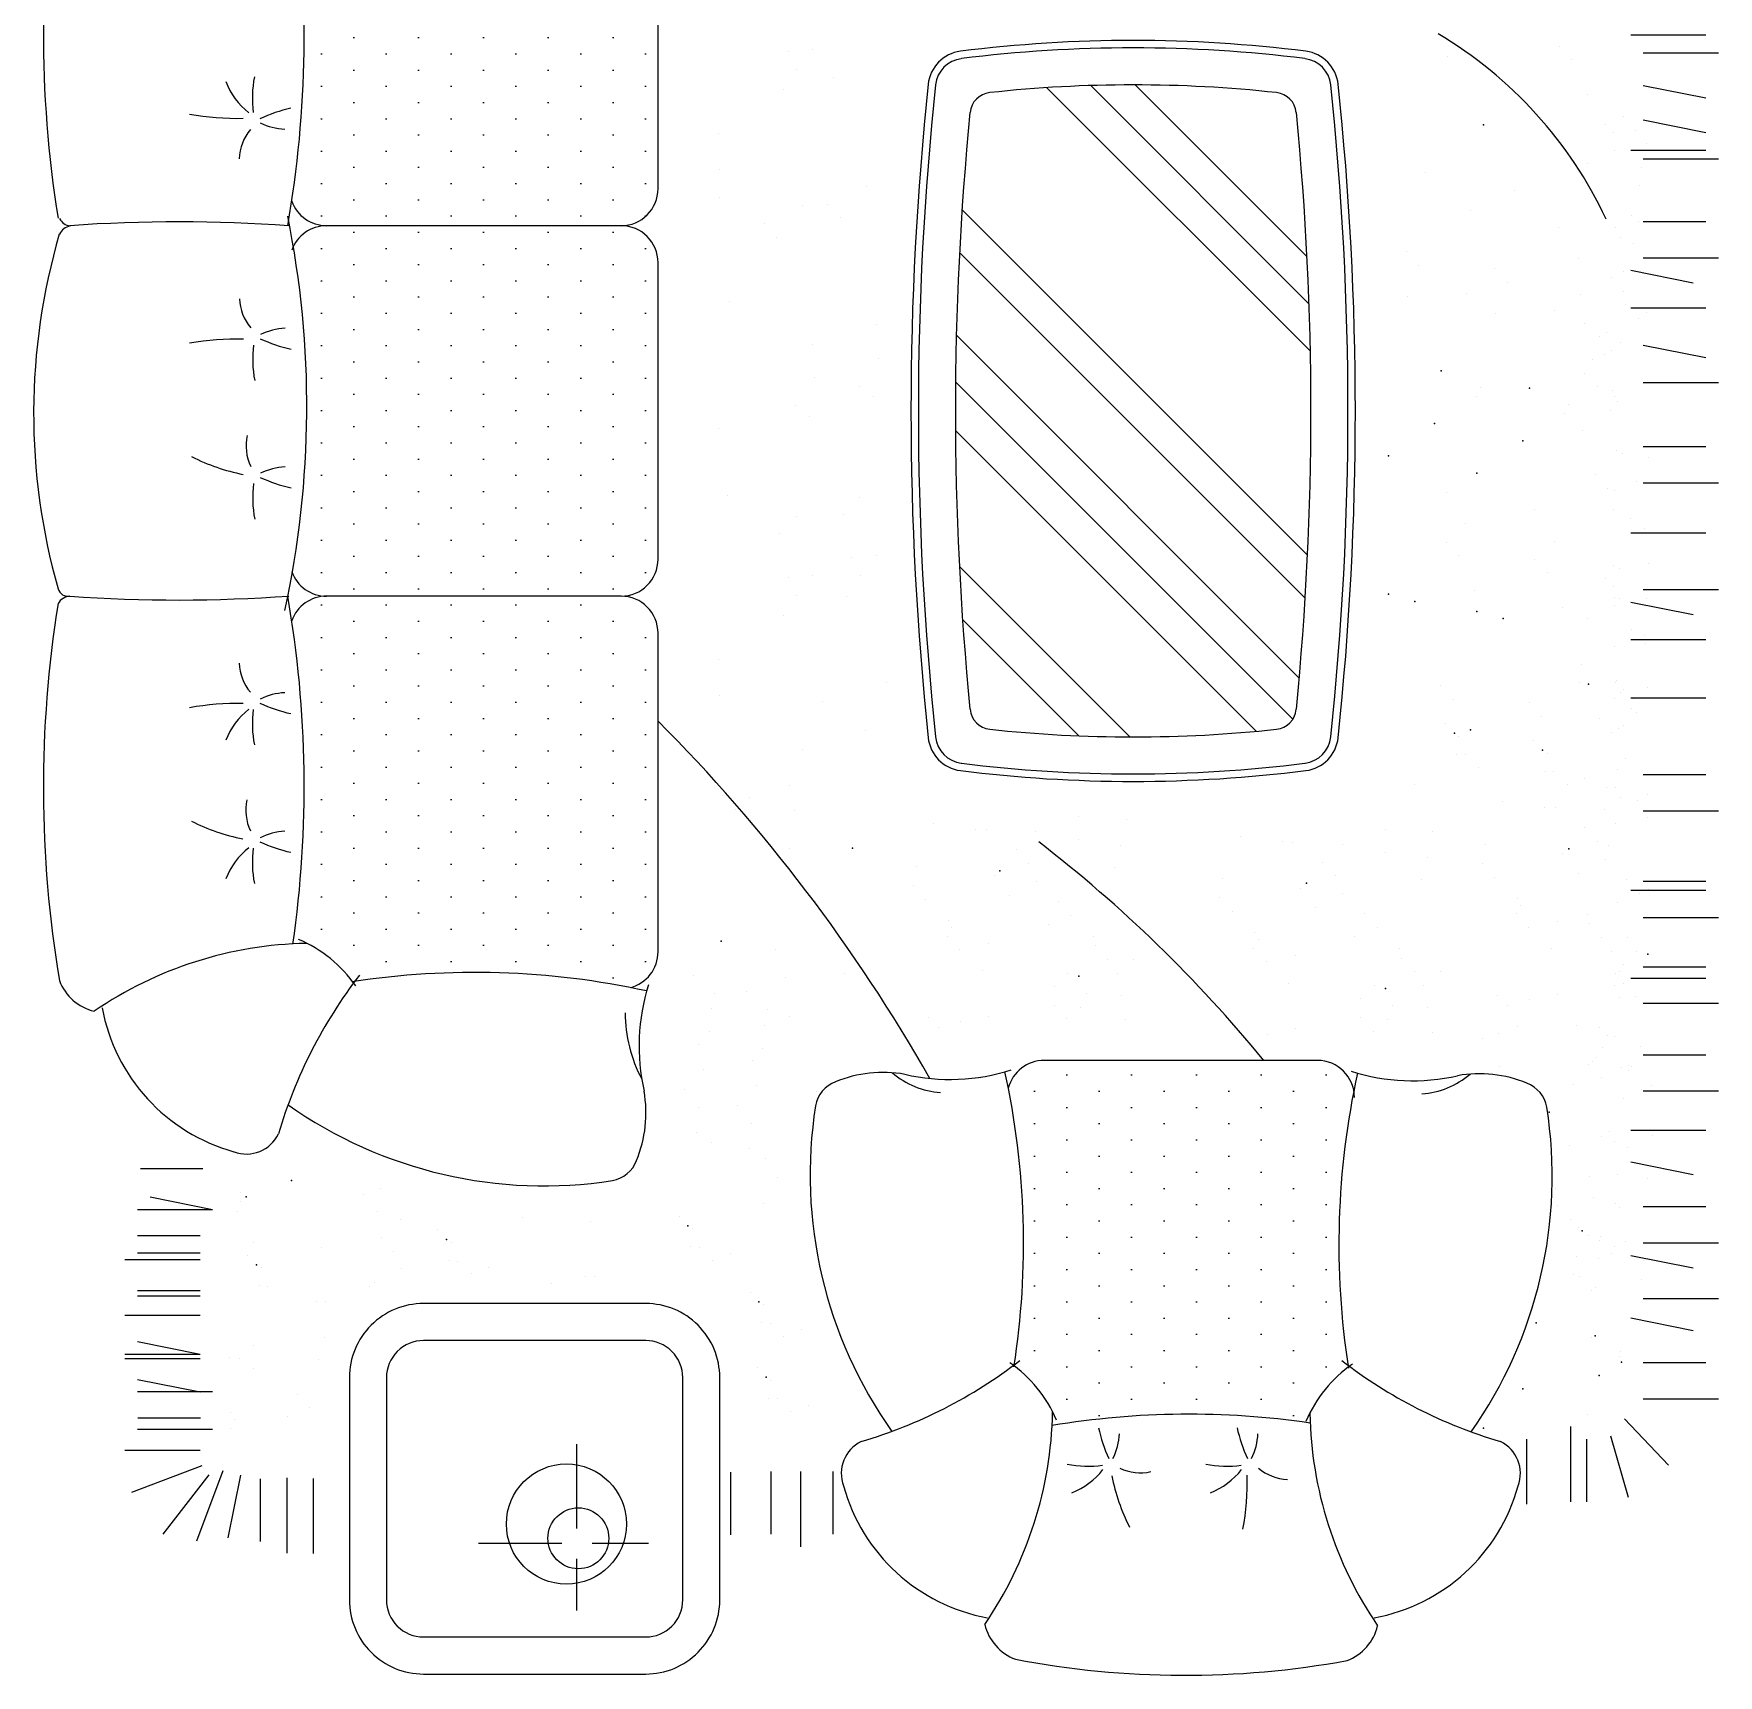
# Model space of a CAD drawing. Header units: inches. Extents: x -0.4 to 42.1, y 14 to 38.8.
# Drawn here: x 34.469 to 36.743, y 24.097 to 26.313 of the extents above; entities that cross this region are included whole.
import ezdxf

# ---------------------------------------------------------------- set-up
doc = ezdxf.new("R2010")
doc.units = ezdxf.units.IN
doc.header["$MEASUREMENT"] = 0
doc.layers.add('02', color=2, linetype='Continuous')
doc.layers.add('4', color=4, linetype='Continuous')
pattern_1 = [(90, (-46.736755, 188.270063), (-0.04375, 0.021875), [0, -0.04375])]

msp = doc.modelspace()

# ---------------------------------------------------------------- hatches: boundary and pattern name
at = {"layer": '4'}
h = msp.add_hatch(dxfattribs=at)
h.set_pattern_fill('DOTS', color=256, scale=0.7, angle=90, style=0)
h.set_pattern_definition(pattern_1)
h.paths.add_polyline_path([(34.864, 26.0538, -0.316999), (34.8169, 26.0869, 0.068008), (34.823, 26.4894, -0.027131), (34.9347, 26.5693, 0.078924), (35.2739, 26.582, -0.342623), (35.3115, 26.5336), (35.3115, 26.1038, -0.414214), (35.2615, 26.0538)])
h = msp.add_hatch(dxfattribs=at)
h.set_pattern_fill('DOTS', color=256, scale=0.7, angle=90, style=0)
h.set_pattern_definition(pattern_1)
h.paths.add_polyline_path([(34.8176, 25.5853, 0.307499), (34.864, 25.5538), (35.2615, 25.5538, 0.414214), (35.3115, 25.6038), (35.3115, 26.0038, 0.414214), (35.2615, 26.0538), (34.864, 26.0538, 0.286991), (34.8191, 26.0256, -0.086069)])
h = msp.add_hatch(dxfattribs=at)
h.set_pattern_fill('DOTS', color=256, scale=0.7, angle=90, style=0)
h.set_pattern_definition(pattern_1)
h.paths.add_polyline_path([(34.864, 25.5538, 0.316999), (34.8169, 25.5206, -0.068008), (34.823, 25.1181, 0.027131), (34.9347, 25.0382, -0.078924), (35.2739, 25.0255, 0.342623), (35.3115, 25.0739), (35.3115, 25.5038, 0.414214), (35.2615, 25.5538)])
h = msp.add_hatch(dxfattribs=at)
h.set_pattern_fill('DOTS', color=256, scale=0.7, angle=90, style=0)
h.set_pattern_definition(pattern_1)
h.paths.add_polyline_path([(35.8328, 24.9273, 0.342623), (35.7844, 24.8897, -0.08168), (35.7956, 24.5387, 0.09991), (35.8692, 24.4383, -0.066281), (36.1669, 24.4411, 0.094781), (36.2394, 24.5407, -0.080442), (36.2508, 24.8864, 0.361551), (36.2016, 24.9273)])

# ---------------------------------------------------------------- linework, layer by layer
at = {"layer": '02'}
for p, q in [((35.3115, 26.1038), (35.3115, 26.5336)), ((36.726, 26.3107), (36.6246, 26.3107)), ((36.7429, 26.2865), (36.6415, 26.2865)), ((36.1921, 25.8843), (35.8364, 26.24)), ((36.1904, 25.948), (35.8956, 26.2428)), ((36.1877, 26.0118), (35.9557, 26.2438)), ((36.726, 26.2257), (36.6415, 26.2426)), ((36.726, 26.1791), (36.6415, 26.196)), ((36.726, 26.1551), (36.6246, 26.1551)), ((36.6461, 26.1651), (36.6461, 26.1651)), ((36.7429, 26.1436), (36.6415, 26.1436)), ((36.1883, 25.6089), (35.7219, 26.0753)), ((35.2615, 26.0538), (34.864, 26.0538)), ((36.726, 26.0591), (36.6415, 26.0591)), ((35.3115, 25.6038), (35.3115, 26.0038)), ((36.1852, 25.551), (35.7185, 26.0177)), ((36.7429, 26.0101), (36.6415, 26.0101)), ((36.7091, 25.9763), (36.6246, 25.9932)), ((36.726, 25.9425), (36.6246, 25.9425)), ((36.6455, 25.9367), (36.6455, 25.9367)), ((35.6066, 25.9198), (35.6066, 25.9198)), ((36.1771, 25.4432), (35.7142, 25.9062)), ((36.726, 25.8754), (36.6415, 25.8923)), ((35.6088, 25.8751), (35.6088, 25.8751)), ((36.1685, 25.3877), (35.7131, 25.8431)), ((36.7429, 25.8416), (36.6415, 25.8416)), ((36.119, 25.3714), (35.713, 25.7774)), ((36.726, 25.7554), (36.6415, 25.7554)), ((36.6482, 25.7413), (36.6482, 25.7413)), ((36.7429, 25.7064), (36.6415, 25.7064)), ((36.726, 25.6388), (36.6246, 25.6388)), ((36.6435, 25.6446), (36.6435, 25.6446)), ((35.606, 25.6084), (35.606, 25.6084)), ((35.9482, 25.3638), (35.7183, 25.5937)), ((36.6482, 25.5973), (36.6482, 25.5973)), ((35.2615, 25.5538), (34.864, 25.5538)), ((36.7091, 25.5285), (36.6246, 25.5454)), ((36.7429, 25.5623), (36.6415, 25.5623)), ((36.6461, 25.5512), (36.6461, 25.5512)), ((35.8794, 25.3653), (35.7225, 25.5222)), ((35.3115, 25.0739), (35.3115, 25.5038)), ((36.6435, 25.5005), (36.6435, 25.5005)), ((36.726, 25.4947), (36.6246, 25.4947)), ((36.6449, 25.4895), (36.6449, 25.4895)), ((35.6198, 25.4378), (35.6198, 25.4378)), ((36.6476, 25.4299), (36.6476, 25.4299)), ((35.3949, 25.42), (35.3949, 25.42)), ((35.5337, 25.4113), (35.5337, 25.4113)), ((36.726, 25.4161), (36.6246, 25.4161)), ((35.5921, 25.3729), (35.5921, 25.3729)), ((35.5061, 25.3464), (35.5061, 25.3464)), ((35.4896, 25.2984), (35.4896, 25.2984)), ((36.726, 25.3126), (36.6415, 25.3126)), ((35.3987, 25.2849), (35.3987, 25.2849)), ((35.4348, 25.2824), (35.4348, 25.2824)), ((36.6476, 25.2859), (36.6476, 25.2859)), ((35.4156, 25.2664), (35.4156, 25.2664)), ((35.4954, 25.2651), (35.4954, 25.2651)), ((36.7429, 25.2635), (36.6415, 25.2635)), ((36.6474, 25.2546), (36.6474, 25.2546)), ((35.4885, 25.2131), (35.4885, 25.2131)), ((35.5068, 25.1669), (35.5068, 25.1669)), ((36.726, 25.1566), (36.6246, 25.1566)), ((36.726, 25.1685), (36.6415, 25.1685)), ((36.6482, 25.1579), (36.6482, 25.1579)), ((35.524, 25.1412), (35.524, 25.1412)), ((36.2653, 25.1249), (36.2653, 25.1249)), ((36.7429, 25.1195), (36.6415, 25.1195)), ((35.5631, 25.0442), (35.5631, 25.0442)), ((36.726, 25.0531), (36.6415, 25.0531)), ((36.2786, 25.0278), (36.2786, 25.0278)), ((36.726, 25.038), (36.6246, 25.038)), ((36.7429, 25.0041), (36.6415, 25.0041)), ((36.1042, 24.9545), (36.1042, 24.9545)), ((36.2768, 24.9667), (36.2768, 24.9667)), ((36.2016, 24.9273), (35.8328, 24.9273)), ((36.726, 24.9345), (36.6415, 24.9345)), ((35.5768, 24.9045), (35.5768, 24.9045)), ((36.4478, 24.9196), (36.4478, 24.9196)), ((35.5252, 24.8854), (35.5252, 24.8854)), ((36.7429, 24.8855), (36.6415, 24.8855)), ((36.726, 24.8327), (36.6246, 24.8327)), ((36.7091, 24.7728), (36.6246, 24.7897)), ((34.6126, 24.7813), (34.6971, 24.7813)), ((34.7483, 24.7494), (34.7483, 24.7494)), ((34.9135, 24.7467), (34.9135, 24.7467)), ((34.9374, 24.755), (34.9374, 24.755)), ((34.6087, 24.7261), (34.7101, 24.7261)), ((34.6256, 24.7431), (34.7101, 24.7262)), ((36.726, 24.7295), (36.6415, 24.7295)), ((35.34, 24.7171), (35.34, 24.7171)), ((34.6087, 24.6911), (34.6932, 24.6911)), ((36.7429, 24.6805), (36.6415, 24.6805)), ((34.5918, 24.6585), (34.6932, 24.6585)), ((34.6087, 24.6677), (34.6932, 24.6677)), ((36.7091, 24.6467), (36.6246, 24.6636)), ((34.9647, 24.6459), (34.9647, 24.6459)), ((35.0592, 24.6391), (35.0592, 24.6391)), ((35.083, 24.6474), (35.083, 24.6474)), ((35.2134, 24.6358), (35.2134, 24.6358)), ((35.2251, 24.6353), (35.2251, 24.6353)), ((34.6087, 24.6168), (34.6932, 24.6168)), ((34.6087, 24.6095), (34.6932, 24.6095)), ((34.9218, 24.6218), (34.9218, 24.6218)), ((34.9284, 24.627), (34.9284, 24.627)), ((35.1681, 24.6255), (35.1681, 24.6255)), ((36.7429, 24.6053), (36.6415, 24.6053)), ((34.5918, 24.5832), (34.6932, 24.5832)), ((36.7091, 24.5624), (36.6246, 24.5793)), ((34.6087, 24.5477), (34.6932, 24.5308)), ((34.5918, 24.5306), (34.6932, 24.5306)), ((34.5918, 24.525), (34.6932, 24.525)), ((36.726, 24.5191), (36.6415, 24.5191)), ((34.6087, 24.4968), (34.6932, 24.4799)), ((34.6087, 24.4806), (34.7101, 24.4806)), ((36.5656, 24.4487), (36.5656, 24.4487)), ((36.7429, 24.4701), (36.6415, 24.4701)), ((34.6087, 24.4297), (34.7101, 24.4297)), ((34.6093, 24.4449), (34.6938, 24.4449)), ((36.5436, 24.3317), (36.5436, 24.4331)), ((36.6754, 24.3809), (36.6162, 24.4435)), ((35.2019, 24.2956), (35.2019, 24.4093)), ((36.4844, 24.3285), (36.4844, 24.4162)), ((36.5654, 24.3317), (36.5654, 24.4162)), ((36.6215, 24.3372), (36.5979, 24.4201)), ((34.5918, 24.401), (34.6932, 24.401)), ((34.601, 24.3446), (34.6958, 24.3804)), ((34.6434, 24.288), (34.7056, 24.3681)), ((34.724, 24.3731), (34.6884, 24.2782)), ((34.7477, 24.3675), (34.7308, 24.283)), ((34.7743, 24.3625), (34.7743, 24.278)), ((34.8105, 24.3638), (34.8105, 24.2624)), ((34.8458, 24.3631), (34.8458, 24.2617)), ((35.4094, 24.3715), (35.4094, 24.287)), ((35.4636, 24.3723), (35.4636, 24.2878)), ((35.5038, 24.3723), (35.5038, 24.2709)), ((35.5476, 24.3723), (35.5476, 24.2878)), ((35.1814, 24.2751), (35.0692, 24.2751)), ((35.2986, 24.2751), (35.2224, 24.2751)), ((35.2019, 24.1847), (35.2019, 24.2546))]:
    msp.add_line(p, q, dxfattribs=at)
for points in [[(35.2948, 24.5991), (34.9948, 24.5991, 0.414214), (34.8948, 24.4991), (34.8948, 24.1991, 0.414214), (34.9948, 24.0991), (35.2948, 24.0991, 0.414214), (35.3948, 24.1991), (35.3948, 24.4991, 0.414214)], [(35.2948, 24.5491), (34.9948, 24.5491, 0.414214), (34.9448, 24.4991), (34.9448, 24.1991, 0.414214), (34.9948, 24.1491), (35.2948, 24.1491, 0.414214), (35.3448, 24.1991), (35.3448, 24.4991, 0.414214)]]:
    msp.add_lwpolyline(points, format="xyb", close=True, dxfattribs=at)
for centre, radius in [((35.1878, 24.3015), 0.0811), ((35.2039, 24.2823), 0.0411)]:
    msp.add_circle(centre, radius, dxfattribs=at)
for centre, radius, start, end in [((36.0459, 26.3125), 1.5643, 170.4309, 189.1511), ((33.3473, 26.3104), 1.4865, 350.0588, 8.2429), ((35.9529, 24.4393), 1.8645, 82.8146, 97.1854), ((35.9529, 24.4393), 1.8545, 82.8146, 97.1854), ((36.0706, 25.8183), 0.5753, 25.1489, 59.2742), ((35.7259, 26.2395), 0.05, 97.1854, 173.946), ((35.7259, 26.2395), 0.04, 97.1854, 173.946), ((36.1799, 26.2395), 0.04, 6.054, 82.8146), ((36.1799, 26.2395), 0.05, 6.054, 82.8146), ((34.8199, 26.284), 0.0987, 201.2175, 231.9755), ((34.9152, 26.226), 0.1514, 169.1269, 187.3651), ((39.8346, 25.8038), 4.1817, 173.946, 186.054), ((39.8346, 25.8038), 4.1717, 173.946, 186.054), ((35.7625, 26.2035), 0.03, 96.1604, 174.3933), ((35.9529, 24.4393), 1.8045, 83.8396, 96.1604), ((36.1433, 26.2035), 0.03, 5.6067, 83.8396), ((32.0712, 25.8038), 4.1717, 353.946, 6.054), ((32.0712, 25.8038), 4.1817, 353.946, 6.054), ((34.744, 26.5703), 0.3717, 259.8834, 271.1513), ((34.8604, 26.0119), 0.2053, 102.5605, 114.8622), ((39.8346, 25.8038), 4.1217, 174.3933, 185.6067), ((32.0712, 25.8038), 4.1217, 354.3933, 5.6067), ((34.811, 26.1414), 0.0652, 139.9076, 177.522), ((34.8117, 26.2683), 0.0844, 243.6859, 267.1691), ((34.864, 26.1038), 0.05, 199.6458, 270), ((35.2615, 26.1038), 0.05, 270, 0), ((34.5198, 26.0716), 0.0182, 206.7694, 263.2702), ((33.5489, 25.8099), 1.2884, 347.6552, 11.4933), ((35.3333, 25.8002), 0.8648, 163.7251, 195.8645), ((34.523, 26.0316), 0.0225, 103.5115, 151.114), ((34.6634, 23.9672), 2.0917, 85.8942, 94.0006), ((34.864, 26.0038), 0.05, 90, 160.3542), ((35.2615, 26.0038), 0.05, 0, 90), ((34.8114, 25.958), 0.0652, 182.478, 220.0924), ((34.8121, 25.8311), 0.0844, 92.8309, 116.3141), ((34.7444, 25.5291), 0.3717, 88.8487, 100.1166), ((34.9156, 25.8733), 0.1514, 172.6349, 190.8731), ((34.8608, 26.0875), 0.2053, 245.1378, 257.4395), ((34.8205, 25.7568), 0.0652, 167.6682, 205.2825), ((34.802, 25.9776), 0.2644, 242.9625, 258.9558), ((34.8121, 25.644), 0.0844, 92.8309, 116.3141), ((34.9156, 25.6863), 0.1514, 172.6349, 190.8731), ((34.8608, 25.9004), 0.2053, 245.1378, 257.4395), ((34.864, 25.6038), 0.05, 199.6458, 270), ((35.2615, 25.6038), 0.05, 270, 0), ((34.5153, 25.568), 0.0144, 197.1672, 278.7111), ((36.0459, 25.295), 1.5643, 170.8489, 189.5691), ((34.5192, 25.5333), 0.0206, 94.7866, 149.3352), ((34.6634, 27.6403), 2.0917, 265.9994, 274.1058), ((33.3473, 25.2971), 1.4865, 351.7571, 9.9412), ((34.864, 25.5038), 0.05, 90, 160.3542), ((35.2615, 25.5038), 0.05, 0, 90), ((34.811, 25.4661), 0.0652, 182.478, 220.0924), ((34.744, 25.0373), 0.3717, 88.8487, 100.1166), ((34.8604, 25.5956), 0.2053, 245.1378, 257.4395), ((34.8117, 25.3392), 0.0844, 92.8309, 116.3141), ((34.8199, 25.3235), 0.0987, 128.0245, 158.7825), ((34.9152, 25.3815), 0.1514, 172.6349, 190.8731), ((33.6988, 23.7774), 2.2772, 29.6191, 44.9132), ((35.7625, 25.404), 0.03, 185.6067, 263.8396), ((36.1433, 25.404), 0.03, 276.1604, 354.3933), ((35.7259, 25.368), 0.05, 186.054, 262.8146), ((35.7259, 25.368), 0.04, 186.054, 262.8146), ((35.9529, 27.1683), 1.8045, 263.8396, 276.1604), ((36.1799, 25.368), 0.04, 277.1854, 353.946), ((36.1799, 25.368), 0.05, 277.1854, 353.946), ((35.9529, 27.1683), 1.8645, 262.8146, 277.1854), ((35.9529, 27.1683), 1.8545, 262.8146, 277.1854), ((34.8201, 25.2649), 0.0652, 167.6682, 205.2825), ((34.8016, 25.4857), 0.2644, 242.9625, 258.9558), ((34.8604, 25.4085), 0.2053, 245.1378, 257.4395), ((34.8117, 25.1521), 0.0844, 92.8309, 116.3141), ((34.6885, 23.7465), 1.8628, 39.336, 52.3831), ((34.8199, 25.1364), 0.0987, 128.0245, 158.7825), ((34.9152, 25.1944), 0.1514, 172.6349, 190.8731), ((34.7562, 24.9259), 0.1789, 34.6698, 67.0139), ((34.8468, 24.5598), 0.5255, 91.0941, 124.3501), ((35.2615, 25.0739), 0.05, 284.3495, 0), ((35.4296, 24.6412), 0.6577, 142.4405, 163.4986), ((35.0644, 23.9641), 1.0819, 77.6373, 98.854), ((34.5652, 25.058), 0.066, 200.423, 256.9234), ((35.5587, 24.9467), 0.2729, 162.3507, 192.9319), ((34.8051, 25.0432), 0.2482, 190.4085, 254.5529), ((35.4558, 24.9911), 0.1887, 179.8396, 208.1755), ((35.8328, 24.8773), 0.05, 90, 165.6505), ((36.2016, 24.8773), 0.05, 0, 90), ((35.6153, 24.7432), 0.1678, 79.9651, 112.5117), ((35.6999, 24.9944), 0.1106, 229.3203, 266.3636), ((35.7056, 25.1745), 0.2729, 257.0681, 287.6493), ((34.723, 24.6802), 1.0819, 351.146, 12.3627), ((37.3125, 24.6783), 1.0819, 167.6373, 188.854), ((36.3299, 25.1726), 0.2729, 252.3507, 282.9319), ((36.3356, 24.9926), 0.1106, 273.6364, 310.6797), ((36.4202, 24.7414), 0.1678, 67.4883, 100.0349), ((35.1274, 24.8564), 0.1678, 337.4883, 10.0349), ((35.5658, 24.8585), 0.0424, 110.4096, 169.9509), ((36.4696, 24.8566), 0.0424, 10.0491, 69.5904), ((35.1572, 25.3571), 0.5992, 234.8173, 278.9188), ((36.116, 24.773), 0.5992, 171.0812, 215.3207), ((35.9194, 24.7711), 0.5992, 324.8173, 8.9188), ((34.7559, 24.8487), 0.0478, 249.3375, 334.3367), ((35.2427, 24.807), 0.0424, 280.0491, 339.5904), ((35.3991, 25.0435), 0.6577, 286.5014, 307.5595), ((35.6848, 24.3719), 0.1789, 22.9861, 55.3302), ((36.3507, 24.3701), 0.1789, 124.6698, 157.0139), ((36.6354, 25.0435), 0.6577, 232.4405, 253.4986), ((35.3187, 24.4626), 0.5255, 325.6499, 358.9059), ((36.0284, 23.3218), 1.1279, 81.6701, 99.4657), ((36.7168, 24.4607), 0.5255, 181.0941, 214.3501), ((36.1064, 24.4762), 0.2053, 192.5605, 204.8622), ((36.2935, 24.4762), 0.2053, 192.5605, 204.8622), ((35.6066, 24.3698), 0.0478, 115.6633, 200.6625), ((35.85, 24.4275), 0.0844, 333.6859, 357.1691), ((36.0371, 24.4275), 0.0844, 333.6859, 357.1691), ((36.4279, 24.3698), 0.0478, 339.3375, 64.3367), ((35.8923, 24.531), 0.1514, 259.1269, 277.3651), ((36.0794, 24.531), 0.1514, 259.1269, 277.3651), ((35.8343, 24.4357), 0.0987, 291.2175, 321.9755), ((36.1836, 24.4174), 0.2644, 191.0442, 207.0375), ((35.9628, 24.4359), 0.0652, 244.7175, 282.3318), ((36.0214, 24.4357), 0.0987, 291.2175, 321.9755), ((35.7352, 24.3598), 0.3717, 349.8834, 1.1513), ((36.164, 24.4268), 0.0652, 229.9076, 267.522), ((35.8011, 24.419), 0.2482, 195.4471, 259.5915), ((36.2334, 24.419), 0.2482, 280.4085, 344.5529), ((35.8169, 24.181), 0.066, 193.0766, 249.577), ((36.2186, 24.1792), 0.066, 290.423, 346.9234), ((36.0227, 25.3114), 1.214, 259.1343, 280.3908)]:
    msp.add_arc(centre, radius, start, end, dxfattribs=at)
for p in [(35.5741, 25.2135), (36.6476, 25.0705), (36.5145, 24.8573), (34.8167, 24.765), (34.7554, 24.7429), (36.4968, 24.5731), (36.479, 24.4842), (36.4258, 24.4309)]:
    msp.add_point(p, dxfattribs=at)
at = {"layer": '4'}
for p, q in [((35.5199, 26.2914), (35.5199, 26.2914)), ((36.5285, 26.2962), (36.5285, 26.2962)), ((35.4872, 26.289), (35.4872, 26.289)), ((36.3768, 26.2819), (36.3768, 26.2819)), ((36.5453, 26.2778), (36.5453, 26.2778)), ((35.4984, 26.2644), (35.4984, 26.2644)), ((35.5484, 26.2538), (35.5484, 26.2538)), ((35.4804, 26.237), (35.4804, 26.237)), ((36.5661, 26.2307), (36.5661, 26.2307)), ((36.6143, 26.2006), (36.6143, 26.2006)), ((35.3931, 26.1782), (35.3931, 26.1782)), ((36.59, 26.1908), (36.59, 26.1908)), ((36.6018, 26.18), (36.6018, 26.18)), ((36.6312, 26.1821), (36.6312, 26.1821)), ((36.6031, 26.1555), (36.6031, 26.1555)), ((36.5665, 26.1371), (36.5665, 26.1371)), ((36.6387, 26.1322), (36.6387, 26.1322)), ((35.3949, 26.1295), (35.3949, 26.1295)), ((36.348, 26.1249), (36.348, 26.1249)), ((35.3942, 26.0915), (35.3942, 26.0915)), ((35.593, 26.1072), (35.593, 26.1072)), ((36.4671, 26.1017), (36.4671, 26.1017)), ((36.6359, 26.108), (36.6359, 26.108)), ((35.5069, 26.0808), (35.5069, 26.0808)), ((35.5409, 26.0827), (35.5409, 26.0827)), ((35.5578, 26.0643), (35.5578, 26.0643)), ((36.4085, 26.0746), (36.4085, 26.0746)), ((36.6262, 26.067), (36.6262, 26.067)), ((35.4548, 26.0562), (35.4548, 26.0562)), ((36.5277, 26.0515), (36.5277, 26.0515)), ((36.6038, 26.0511), (36.6038, 26.0511)), ((36.6355, 26.0595), (36.6355, 26.0595)), ((35.4717, 26.0378), (35.4717, 26.0378)), ((36.3215, 26.0188), (36.3215, 26.0188)), ((36.6102, 26.0376), (36.6102, 26.0376)), ((36.6282, 26.0293), (36.6282, 26.0293)), ((36.3384, 26.0003), (36.3384, 26.0003)), ((36.4407, 25.9956), (36.4407, 25.9956)), ((36.5545, 26.0093), (36.5545, 26.0093)), ((36.4576, 25.9772), (36.4576, 25.9772)), ((36.5982, 25.9836), (36.5982, 25.9836)), ((36.6153, 25.9926), (36.6153, 25.9926)), ((35.408, 25.9518), (35.408, 25.9518)), ((36.3227, 25.9582), (36.3227, 25.9582)), ((36.4027, 25.9627), (36.4027, 25.9627)), ((36.5563, 25.9606), (36.5563, 25.9606)), ((36.6151, 25.9651), (36.6151, 25.9651)), ((36.4419, 25.935), (36.4419, 25.935)), ((36.5219, 25.9395), (36.5219, 25.9395)), ((36.6175, 25.948), (36.6175, 25.948)), ((36.6346, 25.9287), (36.6346, 25.9287)), ((36.5626, 25.9216), (36.5626, 25.9216)), ((36.5825, 25.9042), (36.5825, 25.9042)), ((36.592, 25.91), (36.592, 25.91)), ((35.5205, 25.8933), (35.5205, 25.8933)), ((36.5993, 25.8858), (36.5993, 25.8858)), ((36.6107, 25.8959), (36.6107, 25.8959)), ((36.5728, 25.8738), (36.5728, 25.8738)), ((36.5894, 25.8794), (36.5894, 25.8794)), ((35.5227, 25.8487), (35.5227, 25.8487)), ((35.5833, 25.8371), (35.5833, 25.8371)), ((36.5628, 25.8549), (36.5628, 25.8549)), ((36.5797, 25.8365), (36.5797, 25.8365)), ((35.6019, 25.8231), (35.6019, 25.8231)), ((36.4165, 25.823), (36.4165, 25.823)), ((36.4219, 25.8352), (36.4219, 25.8352)), ((36.5997, 25.8317), (36.5997, 25.8317)), ((36.6031, 25.8237), (36.6031, 25.8237)), ((36.6064, 25.8161), (36.6064, 25.8161)), ((35.4972, 25.8107), (35.4972, 25.8107)), ((35.5158, 25.7966), (35.5158, 25.7966)), ((36.5356, 25.7998), (36.5356, 25.7998)), ((36.541, 25.812), (36.541, 25.812)), ((36.5979, 25.8045), (36.5979, 25.8045)), ((35.3937, 25.7801), (35.3937, 25.7801)), ((36.5601, 25.7779), (36.5601, 25.7779)), ((36.6055, 25.751), (36.6055, 25.751)), ((36.6141, 25.7463), (36.6141, 25.7463)), ((36.5767, 25.7175), (36.5767, 25.7175)), ((36.6324, 25.7089), (36.6324, 25.7089)), ((35.4047, 25.6901), (35.4047, 25.6901)), ((35.584, 25.6873), (35.584, 25.6873)), ((36.3753, 25.6934), (36.3753, 25.6934)), ((36.5936, 25.6991), (36.5936, 25.6991)), ((36.6028, 25.6966), (36.6028, 25.6966)), ((35.4979, 25.6608), (35.4979, 25.6608)), ((35.5612, 25.6641), (35.5612, 25.6641)), ((36.4945, 25.6703), (36.4945, 25.6703)), ((36.6009, 25.6712), (36.6009, 25.6712)), ((36.6248, 25.6586), (36.6248, 25.6586)), ((35.4751, 25.6377), (35.4751, 25.6377)), ((36.4021, 25.6513), (36.4021, 25.6513)), ((36.3755, 25.6268), (36.3755, 25.6268)), ((36.5213, 25.6281), (36.5213, 25.6281)), ((35.5733, 25.606), (35.5733, 25.606)), ((36.3924, 25.6083), (36.3924, 25.6083)), ((36.4947, 25.6036), (36.4947, 25.6036)), ((36.6018, 25.5949), (36.6018, 25.5949)), ((36.6091, 25.5914), (36.6091, 25.5914)), ((35.4872, 25.5795), (35.4872, 25.5795)), ((35.5199, 25.5819), (35.5199, 25.5819)), ((35.5845, 25.5813), (35.5845, 25.5813)), ((36.5116, 25.5852), (36.5116, 25.5852)), ((36.59, 25.577), (36.59, 25.577)), ((36.6018, 25.5662), (36.6018, 25.5662)), ((35.4984, 25.5549), (35.4984, 25.5549)), ((35.5665, 25.5539), (35.5665, 25.5539)), ((36.4131, 25.5612), (36.4131, 25.5612)), ((36.6028, 25.5526), (36.6028, 25.5526)), ((36.6031, 25.5417), (36.6031, 25.5417)), ((36.6093, 25.5506), (36.6093, 25.5506)), ((35.4804, 25.5274), (35.4804, 25.5274)), ((36.5323, 25.538), (36.5323, 25.538)), ((36.5665, 25.5232), (36.5665, 25.5232)), ((36.6256, 25.5088), (36.6256, 25.5088)), ((36.6028, 25.4856), (36.6028, 25.4856)), ((35.3931, 25.4687), (35.3931, 25.4687)), ((36.5578, 25.4614), (36.5578, 25.4614)), ((36.3683, 25.4331), (36.3683, 25.4331)), ((36.555, 25.4372), (36.555, 25.4372)), ((36.6038, 25.4373), (36.6038, 25.4373)), ((36.6049, 25.4396), (36.6049, 25.4396)), ((36.6149, 25.4275), (36.6149, 25.4275)), ((36.3852, 25.4147), (36.3852, 25.4147)), ((36.4875, 25.4099), (36.4875, 25.4099)), ((36.6021, 25.4154), (36.6021, 25.4154)), ((36.6102, 25.4237), (36.6102, 25.4237)), ((36.6282, 25.4154), (36.6282, 25.4154)), ((36.3747, 25.382), (36.3747, 25.382)), ((36.5044, 25.3915), (36.5044, 25.3915)), ((36.5821, 25.3882), (36.5821, 25.3882)), ((36.6261, 25.4028), (36.6261, 25.4028)), ((36.6318, 25.3974), (36.6318, 25.3974)), ((36.3927, 25.3648), (36.3927, 25.3648)), ((36.4939, 25.3588), (36.4939, 25.3588)), ((36.599, 25.3697), (36.599, 25.3697)), ((36.608, 25.3754), (36.608, 25.3754)), ((36.6153, 25.3788), (36.6153, 25.3788)), ((36.3899, 25.3406), (36.3899, 25.3406)), ((36.4016, 25.3398), (36.4016, 25.3398)), ((36.5118, 25.3416), (36.5118, 25.3416)), ((36.4195, 25.3226), (36.4195, 25.3226)), ((36.5091, 25.3174), (36.5091, 25.3174)), ((36.5208, 25.3167), (36.5208, 25.3167)), ((36.6065, 25.3198), (36.6065, 25.3198)), ((36.6175, 25.3341), (36.6175, 25.3341)), ((36.3327, 25.2995), (36.3327, 25.2995)), ((36.5387, 25.2994), (36.5387, 25.2994)), ((36.5626, 25.3077), (36.5626, 25.3077)), ((36.592, 25.2961), (36.592, 25.2961)), ((36.6037, 25.2957), (36.6037, 25.2957)), ((36.4518, 25.2763), (36.4518, 25.2763)), ((36.5087, 25.2689), (36.5087, 25.2689)), ((36.5226, 25.268), (36.5226, 25.268)), ((36.6107, 25.2821), (36.6107, 25.2821)), ((36.6334, 25.2777), (36.6334, 25.2777)), ((35.6838, 25.2466), (35.6838, 25.2466)), ((35.8796, 25.2561), (35.8796, 25.2561)), ((35.9436, 25.2523), (35.9436, 25.2523)), ((36.5894, 25.2656), (36.5894, 25.2656)), ((36.6034, 25.2471), (36.6034, 25.2471)), ((35.7407, 25.2391), (35.7407, 25.2391)), ((35.7545, 25.2382), (35.7545, 25.2382)), ((35.8214, 25.2358), (35.8214, 25.2358)), ((35.8794, 25.2248), (35.8794, 25.2248)), ((36.0976, 25.23), (36.0976, 25.23)), ((36.1545, 25.2226), (36.1545, 25.2226)), ((36.2934, 25.2395), (36.2934, 25.2395)), ((36.3574, 25.2357), (36.3574, 25.2357)), ((36.5628, 25.2411), (36.5628, 25.2411)), ((36.5797, 25.2226), (36.5797, 25.2226)), ((35.7948, 25.2113), (35.7948, 25.2113)), ((35.9363, 25.2173), (35.9363, 25.2173)), ((36.1684, 25.2216), (36.1684, 25.2216)), ((36.2352, 25.2192), (36.2352, 25.2192)), ((36.2932, 25.2083), (36.2932, 25.2083)), ((36.3501, 25.2008), (36.3501, 25.2008)), ((36.4279, 25.2191), (36.4279, 25.2191)), ((36.5331, 25.2061), (36.5331, 25.2061)), ((36.5952, 25.2178), (36.5952, 25.2178)), ((35.6598, 25.1894), (35.6598, 25.1894)), ((35.8117, 25.1929), (35.8117, 25.1929)), ((35.9281, 25.188), (35.9281, 25.188)), ((36.2086, 25.1947), (36.2086, 25.1947)), ((36.4239, 25.193), (36.4239, 25.193)), ((36.5536, 25.1797), (36.5536, 25.1797)), ((36.5899, 25.1986), (36.5899, 25.1986)), ((35.6559, 25.1632), (35.6559, 25.1632)), ((35.7651, 25.1763), (35.7651, 25.1763)), ((35.8219, 25.1689), (35.8219, 25.1689)), ((36.0737, 25.1728), (36.0737, 25.1728)), ((36.1789, 25.1598), (36.1789, 25.1598)), ((36.2255, 25.1763), (36.2255, 25.1763)), ((36.3419, 25.1715), (36.3419, 25.1715)), ((36.4408, 25.1745), (36.4408, 25.1745)), ((36.6195, 25.1712), (36.6195, 25.1712)), ((35.6728, 25.1447), (35.6728, 25.1447)), ((35.7856, 25.1499), (35.7856, 25.1499)), ((35.8515, 25.1414), (35.8515, 25.1414)), ((36.0697, 25.1466), (36.0697, 25.1466)), ((36.1994, 25.1334), (36.1994, 25.1334)), ((36.2357, 25.1523), (36.2357, 25.1523)), ((36.4711, 25.146), (36.4711, 25.146)), ((36.4763, 25.1367), (36.4763, 25.1367)), ((36.6061, 25.1404), (36.6061, 25.1404)), ((36.6364, 25.1528), (36.6364, 25.1528)), ((35.7031, 25.1163), (35.7031, 25.1163)), ((35.8381, 25.1107), (35.8381, 25.1107)), ((35.8683, 25.123), (35.8683, 25.123)), ((36.0866, 25.1282), (36.0866, 25.1282)), ((36.4698, 25.1249), (36.4698, 25.1249)), ((36.526, 25.1148), (36.526, 25.1148)), ((36.5658, 25.1243), (36.5658, 25.1243)), ((36.5687, 25.1116), (36.5687, 25.1116)), ((35.7018, 25.0951), (35.7018, 25.0951)), ((35.7083, 25.1069), (35.7083, 25.1069)), ((35.8987, 25.0945), (35.8987, 25.0945)), ((36.1169, 25.0997), (36.1169, 25.0997)), ((36.1221, 25.0904), (36.1221, 25.0904)), ((36.2519, 25.0941), (36.2519, 25.0941)), ((36.2822, 25.1064), (36.2822, 25.1064)), ((36.4867, 25.1064), (36.4867, 25.1064)), ((36.5856, 25.0932), (36.5856, 25.0932)), ((36.6206, 25.0931), (36.6206, 25.0931)), ((35.4706, 25.0773), (35.4706, 25.0773)), ((35.7187, 25.0767), (35.7187, 25.0767)), ((35.7579, 25.085), (35.7579, 25.085)), ((35.9016, 25.0819), (35.9016, 25.0819)), ((35.9185, 25.0634), (35.9185, 25.0634)), ((35.9535, 25.0633), (35.9535, 25.0633)), ((36.1156, 25.0786), (36.1156, 25.0786)), ((36.1717, 25.0685), (36.1717, 25.0685)), ((36.3125, 25.078), (36.3125, 25.078)), ((36.3154, 25.0653), (36.3154, 25.0653)), ((36.5171, 25.078), (36.5171, 25.078)), ((36.5986, 25.0744), (36.5986, 25.0744)), ((36.6329, 25.0741), (36.6329, 25.0741)), ((35.3591, 25.0425), (35.3591, 25.0425)), ((35.749, 25.0482), (35.749, 25.0482)), ((35.8648, 25.0443), (35.8648, 25.0443)), ((35.9315, 25.0446), (35.9315, 25.0446)), ((36.1325, 25.0601), (36.1325, 25.0601)), ((36.3323, 25.0469), (36.3323, 25.0469)), ((36.3673, 25.0467), (36.3673, 25.0467)), ((36.6041, 25.045), (36.6041, 25.045)), ((36.6099, 25.0475), (36.6099, 25.0475)), ((36.6144, 25.0572), (36.6144, 25.0572)), ((35.3876, 25.0178), (35.3876, 25.0178)), ((35.4314, 25.0207), (35.4314, 25.0207)), ((35.483, 25.0397), (35.483, 25.0397)), ((35.8464, 25.0275), (35.8464, 25.0275)), ((35.8893, 25.0177), (35.8893, 25.0177)), ((36.1628, 25.0316), (36.1628, 25.0316)), ((36.3453, 25.028), (36.3453, 25.028)), ((36.6027, 25.029), (36.6027, 25.029)), ((36.6142, 25.0315), (36.6142, 25.0315)), ((35.3831, 24.9967), (35.3831, 24.9967)), ((35.4599, 24.996), (35.4599, 24.996)), ((35.8461, 25.0017), (35.8461, 25.0017)), ((35.8822, 24.9992), (35.8822, 24.9992)), ((35.937, 25.0152), (35.937, 25.0152)), ((36.2602, 25.0109), (36.2602, 25.0109)), ((36.3031, 25.0012), (36.3031, 25.0012)), ((36.3508, 24.9987), (36.3508, 24.9987)), ((36.4444, 25.0151), (36.4444, 25.0151)), ((36.4585, 25.0009), (36.4585, 25.0009)), ((36.488, 25.0092), (36.488, 25.0092)), ((36.5257, 25.0164), (36.5257, 25.0164)), ((36.6099, 25.0118), (36.6099, 25.0118)), ((36.6311, 25.013), (36.6311, 25.013)), ((35.4554, 24.9748), (35.4554, 24.9748)), ((35.489, 24.987), (35.489, 24.987)), ((35.6764, 24.9854), (35.6764, 24.9854)), ((35.7199, 24.9794), (35.7199, 24.9794)), ((35.7577, 24.9866), (35.7577, 24.9866)), ((35.863, 24.9833), (35.863, 24.9833)), ((35.9428, 24.982), (35.9428, 24.982)), ((36.2599, 24.9852), (36.2599, 24.9852)), ((36.296, 24.9827), (36.296, 24.9827)), ((36.4713, 24.973), (36.4713, 24.973)), ((36.5513, 24.9739), (36.5513, 24.9739)), ((35.3807, 24.9658), (35.3807, 24.9658)), ((35.6904, 24.9711), (35.6904, 24.9711)), ((36.0902, 24.9688), (36.0902, 24.9688)), ((36.1338, 24.9628), (36.1338, 24.9628)), ((36.1715, 24.9701), (36.1715, 24.9701)), ((36.3566, 24.9654), (36.3566, 24.9654)), ((36.4245, 24.9574), (36.4245, 24.9574)), ((36.4456, 24.9642), (36.4456, 24.9642)), ((36.582, 24.9711), (36.582, 24.9711)), ((36.5938, 24.9603), (36.5938, 24.9603)), ((36.6031, 24.9597), (36.6031, 24.9597)), ((35.3665, 24.9486), (35.3665, 24.9486)), ((35.4389, 24.9267), (35.4389, 24.9267)), ((35.4531, 24.9439), (35.4531, 24.9439)), ((36.5782, 24.9318), (36.5782, 24.9318)), ((36.587, 24.944), (36.587, 24.944)), ((36.6381, 24.9454), (36.6381, 24.9454)), ((36.6426, 24.9358), (36.6426, 24.9358)), ((35.3723, 24.9154), (35.3723, 24.9154)), ((36.5677, 24.9222), (36.5677, 24.9222)), ((36.5729, 24.9253), (36.5729, 24.9253)), ((36.5846, 24.9037), (36.5846, 24.9037)), ((36.612, 24.9174), (36.612, 24.9174)), ((36.6213, 24.9135), (36.6213, 24.9135)), ((36.6222, 24.9207), (36.6222, 24.9207)), ((36.625, 24.9185), (36.625, 24.9185)), ((35.3466, 24.8882), (35.3466, 24.8882)), ((35.4447, 24.8935), (35.4447, 24.8935)), ((36.5468, 24.8941), (36.5468, 24.8941)), ((36.6385, 24.8879), (36.6385, 24.8879)), ((36.6533, 24.8932), (36.6533, 24.8932)), ((35.3655, 24.8633), (35.3655, 24.8633)), ((35.419, 24.8663), (35.419, 24.8663)), ((36.6149, 24.8753), (36.6149, 24.8753)), ((35.4379, 24.8415), (35.4379, 24.8415)), ((35.3628, 24.83), (35.3628, 24.83)), ((35.3838, 24.8171), (35.3838, 24.8171)), ((36.5852, 24.8239), (36.5852, 24.8239)), ((36.5958, 24.8314), (36.5958, 24.8314)), ((36.6023, 24.8178), (36.6023, 24.8178)), ((36.6536, 24.8265), (36.6536, 24.8265)), ((35.4352, 24.8081), (35.4352, 24.8081)), ((35.4561, 24.7953), (35.4561, 24.7953)), ((36.5423, 24.8124), (36.5423, 24.8124)), ((36.6203, 24.8095), (36.6203, 24.8095)), ((35.4733, 24.7696), (35.4733, 24.7696)), ((36.5692, 24.7702), (36.5692, 24.7702)), ((36.6074, 24.7729), (36.6074, 24.7729)), ((36.6469, 24.7673), (36.6469, 24.7673)), ((36.5224, 24.7547), (36.5224, 24.7547)), ((34.7443, 24.7232), (34.7443, 24.7232)), ((34.7473, 24.7364), (34.7473, 24.7364)), ((34.9328, 24.7236), (34.9328, 24.7236)), ((35.4542, 24.7337), (35.4542, 24.7337)), ((36.5264, 24.7309), (36.5264, 24.7309)), ((36.5745, 24.7426), (36.5745, 24.7426)), ((36.6035, 24.7336), (36.6035, 24.7336)), ((36.6096, 24.7282), (36.6096, 24.7282)), ((34.9642, 24.7129), (34.9642, 24.7129)), ((35.1285, 24.7151), (35.1285, 24.7151)), ((35.2204, 24.7094), (35.2204, 24.7094)), ((35.358, 24.6999), (35.358, 24.6999)), ((36.5433, 24.7124), (36.5433, 24.7124)), ((36.5546, 24.7019), (36.5546, 24.7019)), ((34.7656, 24.681), (34.7656, 24.681)), ((34.9376, 24.6884), (34.9376, 24.6884)), ((35.0144, 24.6985), (35.0144, 24.6985)), ((35.0323, 24.6813), (35.0323, 24.6813)), ((36.5676, 24.6905), (36.5676, 24.6905)), ((36.5827, 24.6837), (36.5827, 24.6837)), ((36.5841, 24.6902), (36.5841, 24.6902)), ((36.6027, 24.6762), (36.6027, 24.6762)), ((36.6169, 24.6835), (36.6169, 24.6835)), ((34.7577, 24.6644), (34.7577, 24.6644)), ((34.8575, 24.6753), (34.8575, 24.6753)), ((34.9545, 24.6699), (34.9545, 24.6699)), ((35.0295, 24.6571), (35.0295, 24.6571)), ((35.0412, 24.6563), (35.0412, 24.6563)), ((35.3552, 24.6757), (35.3552, 24.6757)), ((35.3669, 24.6749), (35.3669, 24.6749)), ((35.3849, 24.6577), (35.3849, 24.6577)), ((35.4087, 24.666), (35.4087, 24.666)), ((36.5508, 24.6625), (36.5508, 24.6625)), ((36.5815, 24.6597), (36.5815, 24.6597)), ((36.5985, 24.6666), (36.5985, 24.6666)), ((36.6414, 24.6569), (36.6414, 24.6569)), ((34.7756, 24.6472), (34.7756, 24.6472)), ((36.548, 24.6383), (36.548, 24.6383)), ((36.5548, 24.6352), (36.5548, 24.6352)), ((36.6397, 24.632), (36.6397, 24.632)), ((34.7728, 24.623), (34.7728, 24.623)), ((34.7845, 24.6222), (34.7845, 24.6222)), ((35.436, 24.6145), (35.436, 24.6145)), ((36.5717, 24.6168), (36.5717, 24.6168)), ((36.5776, 24.6204), (36.5776, 24.6204)), ((34.8505, 24.6017), (34.8505, 24.6017)), ((34.8622, 24.6012), (34.8622, 24.6012)), ((35.4539, 24.5972), (35.4539, 24.5972)), ((35.4511, 24.5731), (35.4511, 24.5731)), ((35.4628, 24.5723), (35.4628, 24.5723)), ((35.5047, 24.5634), (35.5047, 24.5634)), ((34.7653, 24.5431), (34.7653, 24.5431)), ((34.8618, 24.5527), (34.8618, 24.5527)), ((35.4808, 24.5551), (35.4808, 24.5551)), ((36.5711, 24.5533), (36.5711, 24.5533)), ((34.7326, 24.5261), (34.7326, 24.5261)), ((34.7465, 24.5252), (34.7465, 24.5252)), ((34.8537, 24.5233), (34.8537, 24.5233)), ((36.6091, 24.5278), (36.6091, 24.5278)), ((36.6104, 24.5347), (36.6104, 24.5347)), ((34.7651, 24.5118), (34.7651, 24.5118)), ((35.4455, 24.5125), (35.4455, 24.5125)), ((35.4634, 24.4952), (35.4634, 24.4952)), ((34.8243, 24.4768), (34.8243, 24.4768)), ((34.7349, 24.4516), (34.7349, 24.4516)), ((34.8412, 24.4583), (34.8412, 24.4583)), ((35.4607, 24.4711), (35.4607, 24.4711)), ((35.4724, 24.4703), (35.4724, 24.4703)), ((35.4903, 24.4531), (35.4903, 24.4531)), ((35.5142, 24.4614), (35.5142, 24.4614)), ((34.7336, 24.4304), (34.7336, 24.4304)), ((34.7401, 24.4422), (34.7401, 24.4422)), ((34.8109, 24.446), (34.8109, 24.446))]:
    msp.add_line(p, q, dxfattribs=at)
for p in [(36.4258, 26.1899), (36.3687, 25.8577), (36.4879, 25.8345), (36.3599, 25.7866), (36.479, 25.7635), (36.2978, 25.743), (36.4169, 25.7198), (36.2978, 25.5564), (36.3333, 25.5468), (36.4169, 25.5333), (36.4524, 25.5236), (36.5678, 25.4348), (36.3865, 25.3691), (36.4081, 25.3734), (36.5057, 25.3459), (36.5411, 25.2127), (35.7731, 25.1829), (36.1869, 25.1664), (35.3967, 25.0883), (35.8796, 25.0408), (36.2934, 25.0242), (35.3518, 24.7042), (35.0261, 24.6856), (36.5589, 24.6974), (34.7694, 24.6515), (35.4477, 24.6016), (36.5766, 24.5553), (36.6121, 24.5198), (35.4573, 24.4996), (36.5822, 24.502)]:
    msp.add_point(p, dxfattribs=at)

doc.saveas('drawing.dxf')
